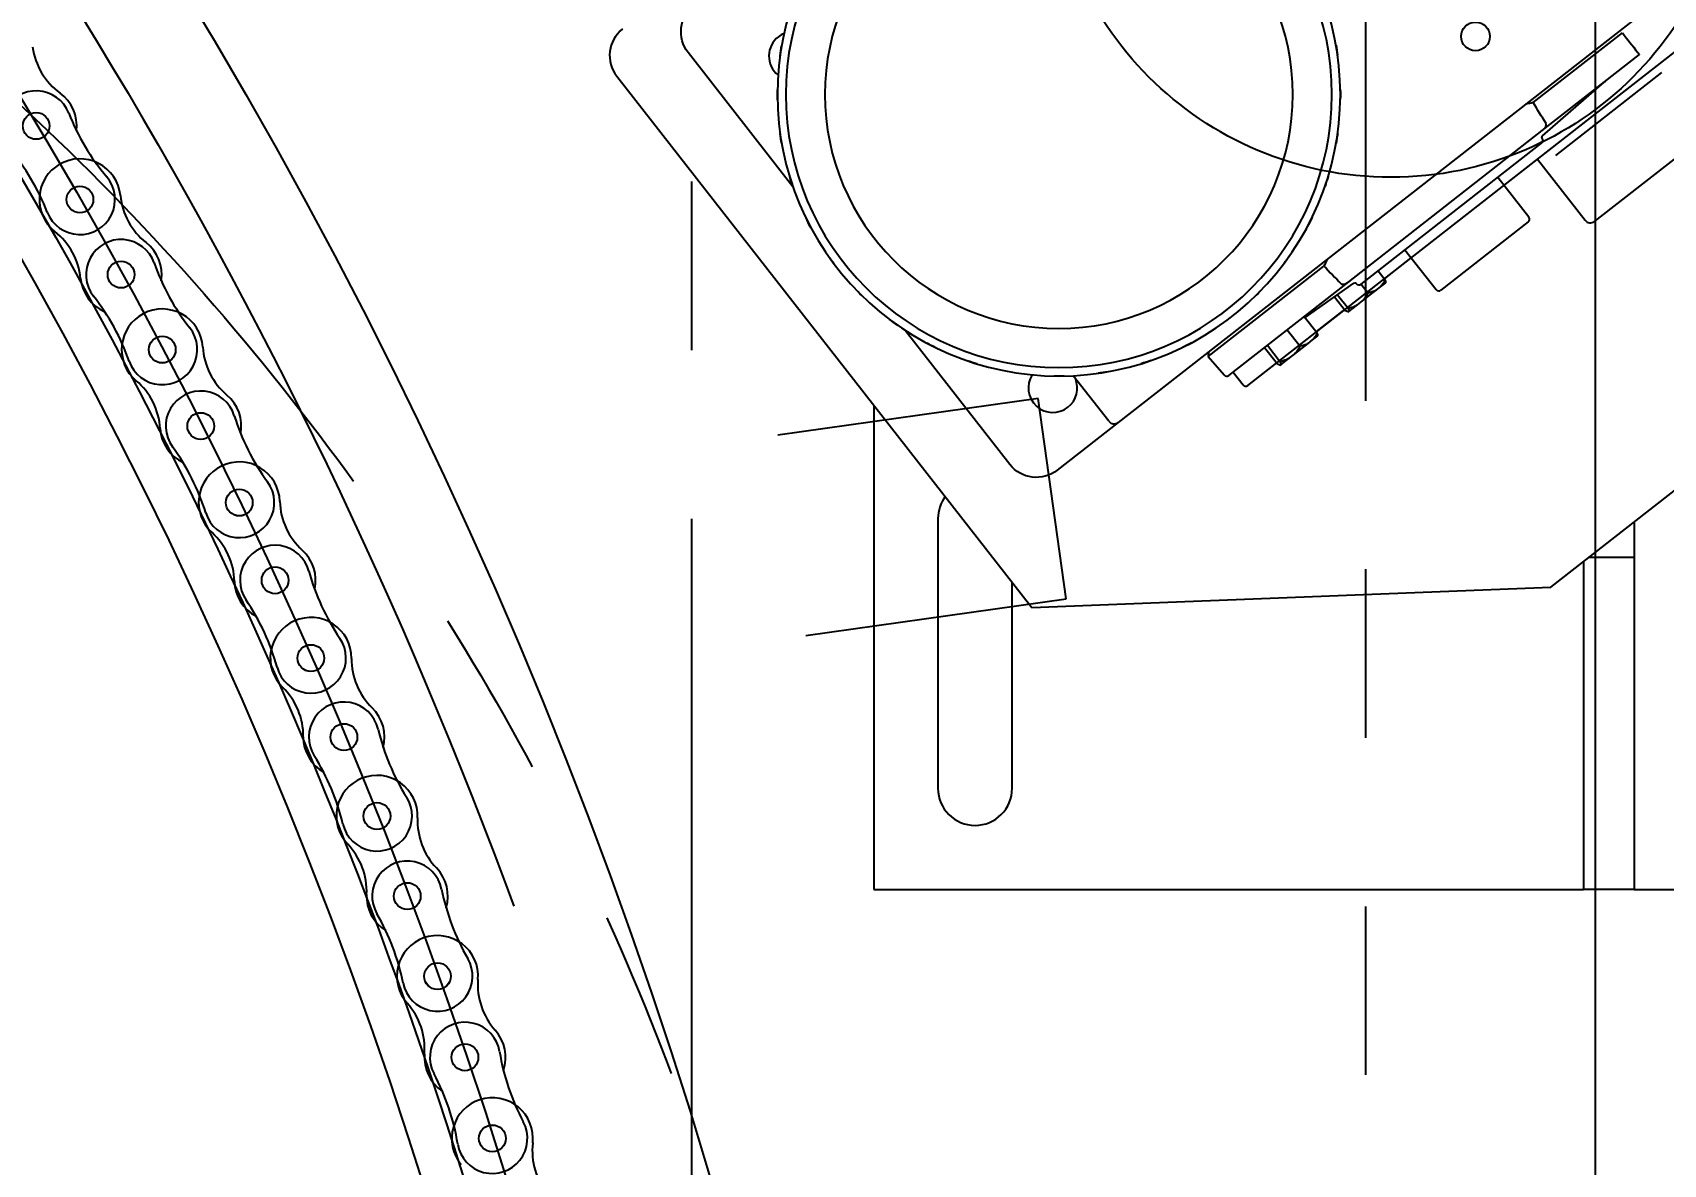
# Model space of a CAD drawing. Header units: millimetres. Extents: x 10462777 to 22643323, y 453826 to 1389191.
# Drawn here: x 11307208.2 to 11307691.9, y 595340.2 to 595675.9 of the extents above; entities that cross this region are included whole.
import ezdxf

# ---------------------------------------------------------------- set-up
doc = ezdxf.new("R2010")
doc.units = ezdxf.units.MM
doc.header["$LTSCALE"] = 200
doc.header["$MEASUREMENT"] = 0
doc.header["$PDMODE"] = 35
doc.header["$PDSIZE"] = -5
doc.linetypes.add('HIDDEN', pattern=[3.75, 2.5, -1.25])
doc.linetypes.add('PHANTOM', pattern=[2.5, 1.25, -0.25, 0.25, -0.25, 0.25, -0.25])
doc.layers.get('0').update_dxf_attribs({"linetype": 'CONTINUOUS'})
doc.layers.get('DEFPOINTS').update_dxf_attribs({"linetype": 'CONTINUOUS'})
doc.layers.add('203', color=7, linetype='CONTINUOUS', true_color=0xffffff)
doc.layers.add('TOP$23', color=7, linetype='CONTINUOUS', true_color=0xffffff)
for name, color, linetype in [('7', 7, 'CONTINUOUS'), ('CENTER', 1, 'CONTINUOUS'), ('HIDDEN', 7, 'HIDDEN')]:
    doc.layers.add(name, color=color, linetype=linetype)
doc.layers.add('LAYOUT', color=8, linetype='CONTINUOUS', lineweight=25)
doc.styles.get("Standard").update_dxf_attribs({"font": 'SYMBOL'})
doc.dimstyles.new('ROMANS', dxfattribs={"dimtxt": 2.5, "dimasz": 2.5, "dimexe": 1.25, "dimexo": 0.625, "dimtad": 1, "dimdec": 4, "dimdsep": 46, "dimlunit": 6, "dimtxsty": 'Standard', "dimcen": 2.5, "dimadec": 0, "dimazin": 0, "dimtfac": 1, "dimtdec": 4, "dimtmove": 0, "dimatfit": 3, "dimfxl": 1, "dimtolj": 1, "dimtzin": 0, "dimarcsym": 0})

# ---------------------------------------------------------------- blocks, each defined once
blk = doc.blocks.new('r710ic')
at = {"layer": 'LAYOUT', "color": 3}
blk.add_circle((272041.37, 104232.63), 2050.12, dxfattribs=at)
blk = doc.blocks.new('*D360')
at = {"layer": '7', "color": 1, "lineweight": -2, "transparency": 16777216}
for p, q in [((11304453.19, 596019.11), (11304722.57, 595821.31)), ((11307178.99, 594017.65), (11304752.79, 595799.12)), ((11307209.22, 593995.45), (11307239.45, 593973.26))]:
    blk.add_line(p, q, dxfattribs=at)
at = {"layer": '7', "color": 1, "transparency": 16777216}
for points in [[(11304726.27, 595826.35), (11304718.87, 595816.28), (11304752.79, 595799.12)], [(11307212.92, 594000.49), (11307205.52, 593990.41), (11307178.99, 594017.65)]]:
    blk.add_solid(points, dxfattribs=at)
at = {"layer": 'DEFPOINTS', "color": 0, "transparency": 16777216}
for p in [(11304752.79, 595799.12), (11307178.99, 594017.65)]:
    blk.add_point(p, dxfattribs=at)
at = {"layer": '7', "color": 4, "transparency": 16777216, "insert": (11304555.12, 595990.02), "char_height": 37.5, "attachment_point": 5, "rotation": 323.7114}
blk.add_mtext('\\A1;∅3,010', dxfattribs=at)
blk = doc.blocks.new('A$C08586AF6')
at = {"layer": '7', "color": 71, "linetype": 'PHANTOM'}
blk.add_circle((751, 751), 751, dxfattribs=at)
blk = doc.blocks.new('*D362')
at = {"layer": '7', "color": 1, "lineweight": -2, "transparency": 16777216}
blk.add_line((11306398.77, 595379.02), (11306172.38, 595590.14), dxfattribs=at)
at = {"layer": '7', "color": 1, "transparency": 16777216}
blk.add_solid([(11306176.64, 595594.71), (11306168.12, 595585.56), (11306144.95, 595615.71)], dxfattribs=at)
at = {"layer": 'DEFPOINTS', "color": 0, "transparency": 16777216}
for p in [(11306144.95, 595615.71), (11307243.45, 594591.35)]:
    blk.add_point(p, dxfattribs=at)
at = {"layer": '7', "color": 4, "transparency": 16777216, "insert": (11306348.95, 595475.9), "char_height": 37.5, "attachment_point": 5, "rotation": 317.0003}
blk.add_mtext('\\A1;∅1,502', dxfattribs=at)

msp = doc.modelspace()

# ---------------------------------------------------------------- linework, layer by layer
at = {"linetype": 'HIDDEN'}
msp.add_circle((11307611.13364, 595734.49862, 0), 101.50652, dxfattribs=at)
at = {"color": 31}
for centre in [(11307209.25035, 595648.23028, 0), (11307222.23441, 595626.41, 0), (11307222.23892, 595626.40239, 0), (11307234.44893, 595604.13972, 0), (11307246.65922, 595581.87721, 0), (11307246.66346, 595581.86945, 0), (11307258.08467, 595559.19199, 0), (11307269.50614, 595536.51469, 0), (11307269.51011, 595536.50677, 0), (11307280.12842, 595513.44247, 0), (11307290.74702, 595490.3783, 0), (11307290.7507, 595490.37025, 0), (11307300.55305, 595466.94751, 0), (11307310.35568, 595443.5249, 0), (11307310.35908, 595443.51673, 0), (11307319.33339, 595419.76441, 0), (11307328.30798, 595396.01221, 0), (11307328.31109, 595396.00392, 0), (11307336.44629, 595371.95129, 0), (11307344.58178, 595347.89876, 0), (11307344.5846, 595347.89037, 0)]:
    msp.add_circle(centre, 3.97, dxfattribs=at)
for centre, radius, start, end in [((11307228.29411, 595674.3405, 0), 20.26731, 187.6145791, 233.8944701), ((11307209.25035, 595648.23028, 0), 10.4, 21.3019101, 220.2071291), ((11307209.25035, 595648.23028, 0), 12.05, 353.3018202, 53.8944602), ((11307281.29687, 595676.32282, 0), 66.92976, 201.3019162, 220.2071291), ((11307150.1924, 595598.30985, 0), 66.92976, 21.3019101, 40.2071201), ((11307222.23441, 595626.41, 0), 12.05, 5.6033969, 119.9868601), ((11307222.23441, 595626.41, 0), 12.05, 119.9868601, 231.883297), ((11307222.23892, 595626.40239, 0), 10.4, 201.3019162, 40.2071201), ((11307254.39729, 595629.56553, 0), 20.26731, 185.603406, 231.883297), ((11307202.28605, 595600.9842, 0), 20.26731, 5.6033969, 51.8832869), ((11307234.44893, 595604.13972, 0), 10.4, 19.290737, 218.1959559), ((11307234.44893, 595604.13972, 0), 12.05, 351.290647, 51.8832869), ((11307307.43697, 595629.68653, 0), 66.92976, 199.2907429, 218.1959559), ((11307234.44893, 595604.13972, 0), 12.05, 185.603406, 246.196047), ((11307173.67543, 595556.32264, 0), 66.92976, 19.290737, 38.1959468), ((11307246.65922, 595581.87721, 0), 12.05, 3.5922238, 117.9756869), ((11307246.65922, 595581.87721, 0), 12.05, 117.9756869, 229.8721237), ((11307246.66346, 595581.86945, 0), 10.4, 199.2907429, 38.1959468), ((11307278.91303, 595583.90206, 0), 20.26731, 183.5922328, 229.8721237), ((11307225.83086, 595557.16715, 0), 20.26731, 3.5922238, 49.8721138), ((11307258.08467, 595559.19199, 0), 10.4, 17.2795637, 216.1847828), ((11307258.08467, 595559.19199, 0), 12.05, 349.2794737, 49.8721138), ((11307331.92429, 595582.16159, 0), 66.92976, 197.2795698, 216.1847828), ((11307258.08467, 595559.19199, 0), 12.05, 183.5922328, 244.1848737), ((11307195.67049, 595513.53718, 0), 66.92976, 17.2795637, 36.1847737), ((11307269.50614, 595536.51469, 0), 12.05, 115.9645137, 227.8609506), ((11307269.50614, 595536.51469, 0), 12.05, 1.5810506, 115.9645137), ((11307269.51011, 595536.50677, 0), 10.4, 197.2795698, 36.1847737), ((11307301.81115, 595537.40636, 0), 20.26731, 181.5810597, 227.8609506), ((11307247.82342, 595512.5508, 0), 20.26731, 1.5810506, 47.8609406), ((11307280.12842, 595513.44247, 0), 10.4, 15.2683907, 214.1736096), ((11307280.12842, 595513.44247, 0), 12.05, 347.2683006, 47.8609406), ((11307280.12842, 595513.44247, 0), 12.05, 181.5810597, 242.1737006), ((11307354.72866, 595533.80656, 0), 66.92976, 195.2683964, 214.1736096), ((11307216.15047, 595470.00617, 0), 66.92976, 15.2683907, 34.1736005), ((11307290.74702, 595490.3783, 0), 12.05, 359.5698774, 113.9533405), ((11307290.74702, 595490.3783, 0), 12.05, 113.9533405, 225.8497774), ((11307290.7507, 595490.37025, 0), 10.4, 195.2683964, 34.1736005), ((11307323.06342, 595490.1357, 0), 20.26731, 179.5698864, 225.8497774), ((11307268.23666, 595467.19012, 0), 20.26731, 359.5698774, 45.8497674), ((11307300.55305, 595466.94751, 0), 10.4, 13.2572175, 212.1624364), ((11307300.55305, 595466.94751, 0), 12.05, 345.2571275, 45.8497674), ((11307375.822, 595484.68101, 0), 66.92976, 193.2572232, 212.1624364), ((11307300.55305, 595466.94751, 0), 12.05, 179.5698864, 240.1625274), ((11307235.09014, 595425.78323, 0), 66.92976, 13.2572175, 32.1624274), ((11307310.35568, 595443.5249, 0), 12.05, 111.9421674, 223.8386042), ((11307310.35568, 595443.5249, 0), 12.05, 357.5587043, 111.9421674), ((11307310.35908, 595443.51673, 0), 10.4, 193.2572232, 32.1624274), ((11307342.64366, 595442.14832, 0), 20.26731, 177.5587132, 223.8386042), ((11307287.04541, 595421.14099, 0), 20.26731, 357.5587043, 43.8385942), ((11307319.33339, 595419.76441, 0), 10.4, 11.2460442, 210.1512631), ((11307319.33339, 595419.76441, 0), 12.05, 343.2459541, 43.8385942), ((11307319.33339, 595419.76441, 0), 12.05, 177.5587132, 238.1513541), ((11307395.17832, 595434.84547, 0), 66.92976, 191.2460503, 210.1512631), ((11307252.46616, 595380.92287, 0), 66.92976, 11.2460442, 30.1512543), ((11307328.30798, 595396.01221, 0), 12.05, 109.9309942, 221.8274309), ((11307328.30798, 595396.01221, 0), 12.05, 355.547531, 109.9309942), ((11307328.31109, 595396.00392, 0), 10.4, 191.2460503, 30.1512543), ((11307360.52776, 595393.50335, 0), 20.26731, 175.54754, 221.8274309), ((11307304.22652, 595374.46014, 0), 20.26731, 355.547531, 41.8274211), ((11307336.44629, 595371.95129, 0), 10.4, 9.234871, 208.14009), ((11307336.44629, 595371.95129, 0), 12.05, 341.234781, 41.8274211), ((11307336.44629, 595371.95129, 0), 12.05, 175.54754, 236.1401811), ((11307412.77376, 595384.36133, 0), 66.92976, 189.2348771, 208.14009), ((11307268.25713, 595335.48034, 0), 66.92976, 9.234871, 28.140081), ((11307344.58178, 595347.89876, 0), 12.05, 107.919821, 219.8162578), ((11307344.58178, 595347.89876, 0), 12.05, 353.5363579, 107.919821), ((11307344.5846, 595347.89037, 0), 10.4, 189.2348771, 28.140081), ((11307376.69367, 595344.26072, 0), 20.26731, 173.5363668, 219.8162578)]:
    msp.add_arc(centre, radius, start, end, dxfattribs=at)
at = {"layer": '203', "color": 252, "linetype": 'Continuous'}
for p, q in [((11307568.66567, 595571.24279, 0), (11307779.80416, 595736.20225, 0)), ((11307644.63277, 595630.5948, 0), (11307779.80416, 595736.20225, 0)), ((11307724.88953, 595712.33379, 0), (11307530.24811, 595560.26324, 0)), ((11307653.31109, 595655.14329, 0), (11307679.79908, 595675.83797, 0)), ((11307433.72437, 595630.20634, 0), (11307402.65779, 595669.96975, 0)), ((11307655.99632, 595646.84632, 0), (11307684.84214, 595669.38315, 0)), ((11307381.49181, 595662.95084, 0), (11307504.62585, 595505.34645, 0)), ((11307656.06206, 595645.26651, 0), (11307674.40023, 595661.20764, 0)), ((11307671.54157, 595619.89234, 0), (11307707.71177, 595648.1516, 0)), ((11307671.54157, 595619.89234, 0), (11307707.71177, 595648.1516, 0)), ((11307598.63676, 595602.03212, 0), (11307655.99632, 595646.84632, 0)), ((11307602.25395, 595601.29194, 0), (11307655.83944, 595643.15751, 0)), ((11307602.25395, 595601.29194, 0), (11307655.83944, 595643.15751, 0)), ((11307656.01179, 595644.56121, 0), (11307655.99608, 595644.58131, 0)), ((11307654.57328, 595638.36218, 0), (11307668.73418, 595620.23705, 0)), ((11307652.03273, 595621.14784, 0), (11307642.7977, 595632.96814, 0)), ((11307658.53891, 595511.38325, 0), (11307816.1433, 595634.51729, 0)), ((11307651.86038, 595619.74415, 0), (11307625.93446, 595599.4886, 0)), ((11307609.18738, 595602.90182, 0), (11307617.12658, 595609.10461, 0)), ((11307615.29573, 595611.48125, 0), (11307624.53076, 595599.66095, 0)), ((11307556.9089, 595579.82564, 0), (11307591.23587, 595606.64481, 0)), ((11307607.34967, 595605.27304, 0), (11307609.43234, 595602.60735, 0)), ((11307563.03805, 595574.21936, 0), (11307598.63676, 595602.03212, 0)), ((11307585.64994, 595591.43047, 0), (11307600.15374, 595601.58615, 0)), ((11307600.83455, 595601.4844, 0), (11307600.85026, 595601.46429, 0)), ((11307602.29487, 595601.32379, 0), (11307604.37754, 595598.6581, 0)), ((11307602.69076, 595596.3162, 0), (11307606.75032, 595599.48788, 0)), ((11307606.75032, 595599.48788, 0), (11307608.05318, 595600.50578, 0)), ((11307608.05318, 595600.50578, 0), (11307609.62153, 595601.73111, 0)), ((11307594.41788, 595597.56974, 0), (11307597.66496, 595593.41366, 0)), ((11307595.28066, 595598.17395, 0), (11307598.49385, 595594.06126, 0)), ((11307598.68304, 595593.18502, 0), (11307601.17426, 595595.13137, 0)), ((11307601.17426, 595595.13137, 0), (11307602.69076, 595596.3162, 0)), ((11307585.42894, 595591.71304, 0), (11307589.24182, 595586.83278, 0)), ((11307588.9985, 595587.12854, 0), (11307597.10111, 595593.45899, 0)), ((11307598.4694, 595593.01811, 0), (11307598.68304, 595593.18502, 0)), ((11307498.08668, 595547.82635, 0), (11307467.0201, 595587.58975, 0)), ((11307580.37414, 595587.7638, 0), (11307584.18701, 595582.88354, 0)), ((11307586.5598, 595583.71331, 0), (11307587.86266, 595584.73122, 0)), ((11307587.86266, 595584.73122, 0), (11307589.43101, 595585.95655, 0)), ((11307557.04085, 595581.19603, 0), (11307556.9089, 595579.82564, 0)), ((11307556.9089, 595579.82564, 0), (11307561.66766, 595574.35131, 0)), ((11307573.66156, 595582.51935, 0), (11307577.47443, 595577.6391, 0)), ((11307574.49045, 595583.16695, 0), (11307578.30332, 595578.28669, 0)), ((11307578.49252, 595577.41046, 0), (11307580.98373, 595579.35681, 0)), ((11307580.98373, 595579.35681, 0), (11307582.50024, 595580.54163, 0)), ((11307582.50024, 595580.54163, 0), (11307586.5598, 595583.71331, 0)), ((11307564.30046, 595575.2057, 0), (11307567.26198, 595571.41514, 0)), ((11307568.66567, 595571.24279, 0), (11307576.8891, 595577.66764, 0)), ((11307578.27887, 595577.24354, 0), (11307578.49252, 595577.41046, 0)), ((11307527.44072, 595560.60795, 0), (11307516.86555, 595574.14355, 0)), ((11307530.24811, 595560.26324, 0), (11307512.1236, 595546.10283, 0)), ((11307476.77126, 595531.75076, 0), (11307476.77126, 595451.74963, 0)), ((11307683.27419, 595530.70878, 0), (11307683.27419, 595520.2506, 0)), ((11307668.27398, 595518.98855, 0), (11307668.27398, 595421.7492, 0)), ((11307683.27419, 595520.2506, 0), (11307669.88861, 595520.2506, 0)), ((11307683.27419, 595520.2506, 0), (11307683.27419, 595421.7492, 0)), ((11307498.77157, 595451.74963, 0), (11307498.77157, 595512.83924, 0)), ((11307504.62585, 595505.34645, 0), (11307658.53891, 595511.38325, 0)), ((11307683.27419, 595421.7492, 0), (11307668.27398, 595421.7492, 0))]:
    msp.add_line(p, q, dxfattribs=at)
at = {"layer": '203', "color": 172, "linetype": 'PHANTOM'}
msp.add_line((11307660.01365, 595639.43906, 0), (11307691.53452, 595664.06587, 0), dxfattribs=at)
msp.add_line((11307660.01365, 595639.43906, 0), (11307691.53452, 595664.06587, 0), dxfattribs=at)
at = {"layer": '203', "color": 251, "linetype": 'Continuous'}
for p, q in [((11307506.4903, 595567.39073, 0), (11307429.24786, 595556.53501, 0)), ((11307514.84085, 595507.9735, 0), (11307506.4903, 595567.39073, 0)), ((11307437.59841, 595497.11779, 0), (11307514.84085, 595507.9735, 0))]:
    msp.add_line(p, q, dxfattribs=at)
at = {"layer": '203', "color": 155, "linetype": 'Continuous'}
for p, q in [((11307457.77099, 595565.32155, 0), (11307457.77099, 595421.7492, 0)), ((11307457.77099, 595421.7492, 0), (11307668.27398, 595421.7492, 0)), ((11307683.27419, 595421.7492, 0), (11307817.7761, 595421.7492, 0))]:
    msp.add_line(p, q, dxfattribs=at)
at = {"layer": '203', "color": 252, "linetype": 'Continuous', "extrusion": (0, 0, -1)}
for radius in [83.50119, 81.00115, 69.3868]:
    msp.add_circle((-11307512.62597, 595657.53599, 0), radius, dxfattribs=at)
at = {"layer": '203', "color": 252, "linetype": 'Continuous'}
msp.add_circle((11307636.21173, 595674.77701, 0), 4.25006, dxfattribs=at)
at = {"layer": '203', "color": 252, "linetype": 'Continuous', "extrusion": (0, 0, -1)}
for centre, radius, start, end in [((-11307410.53801, 595676.12645, 0), 10.00014, 322, 52), ((-11307680.96091, 595653.66043, 0), 10.00014, 49.0000001, 52), ((-11307656.39009, 595644.88915, 0), 0.50001, 322, 49.0000001), ((-11307600.44053, 595601.17656, 0), 0.50001, 55.0000001, 142), ((-11307505.9669, 595553.98305, 0), 10.00014, 232, 322)]:
    msp.add_arc(centre, radius, start, end, dxfattribs=at)
at = {"layer": '203', "color": 252, "linetype": 'Continuous'}
for centre, radius, start, end in [((11307389.37203, 595669.10754, 0), 10.00014, 128, 218), ((11307433.88373, 595668.98539, 0), 7.2501, 128, 231.0555873), ((11307433.88373, 595668.98539, 0), 7.2501, 112.3850429, 128), ((11307655.22377, 595643.94554, 0), 1.00001, 308, 38), ((11307651.24471, 595620.53217, 0), 1.00001, 308, 38), ((11307670.31023, 595621.46839, 0), 2.00003, 218, 308), ((11307601.63828, 595602.07996, 0), 1.00001, 218, 308), ((11307625.31879, 595600.27662, 0), 1.00001, 218, 308), ((11307510.8425, 595570.48265, 0), 7.2501, 147.2206139, 308), ((11307562.42238, 595575.00738, 0), 1.00001, 220.9999999, 308), ((11307510.8425, 595570.48265, 0), 7.2501, 308, 22.9081466), ((11307568.05, 595572.03081, 0), 1.00001, 218, 308), ((11307529.01676, 595561.83929, 0), 2.00003, 218, 308), ((11307487.77142, 595531.75076, 0), 11.00016, 143.6877841, 180), ((11307487.77142, 595451.74963, 0), 11.00016, 180, 0)]:
    msp.add_arc(centre, radius, start, end, dxfattribs=at)
for points in [[(11307429.92212, 595669.04778, 0), (11307430.05999, 595670.03831, 0), (11307430.21566, 595671.02634, 0), (11307430.38903, 595672.01127, 0)], [(11307594.83934, 595672.14453, 0), (11307595.01431, 595671.15988, 0), (11307595.17158, 595670.1721, 0), (11307595.31106, 595669.1818, 0)], [(11307679.79908, 595675.83797, 0), (11307681.28577, 595673.93509, 0), (11307682.77235, 595672.03237, 0), (11307684.25869, 595670.12993, 0)], [(11307429.1395, 595655.96832, 0), (11307429.12073, 595656.96822, 0), (11307429.11992, 595657.96844, 0), (11307429.13707, 595658.96836, 0)], [(11307596.11244, 595659.10367, 0), (11307596.13122, 595658.10377, 0), (11307596.13203, 595657.10355, 0), (11307596.11487, 595656.10363, 0)], [(11307653.31109, 595655.14329, 0), (11307652.5694, 595654.9935, 0), (11307651.82935, 595654.83787, 0), (11307651.09103, 595654.67609, 0)], [(11307657.13565, 595648.93909, 0), (11307655.86268, 595651.00823, 0), (11307654.58777, 595653.07631, 0), (11307653.31109, 595655.14329, 0)], [(11307430.4126, 595642.92746, 0), (11307430.23763, 595643.91211, 0), (11307430.08037, 595644.89989, 0), (11307429.94089, 595645.89019, 0)], [(11307595.32982, 595646.02421, 0), (11307595.19195, 595645.03368, 0), (11307595.03628, 595644.04565, 0), (11307594.86291, 595643.06072, 0)], [(11307433.71006, 595630.24631, 0), (11307433.38322, 595631.19147, 0), (11307433.07336, 595632.14248, 0), (11307432.78068, 595633.09877, 0)], [(11307592.51076, 595633.2282, 0), (11307592.21963, 595632.27144, 0), (11307591.91132, 595631.31993, 0), (11307591.58601, 595630.37424, 0)], [(11307438.95069, 595618.23712, 0), (11307438.48002, 595619.11951, 0), (11307438.02521, 595620.01035, 0), (11307437.58653, 595620.90908, 0)], [(11307587.72467, 595621.03074, 0), (11307587.28745, 595620.1313, 0), (11307586.83409, 595619.23973, 0), (11307586.36484, 595618.35658, 0)], [(11307446.00545, 595607.1956, 0), (11307445.40254, 595607.9935, 0), (11307444.81397, 595608.80222, 0), (11307444.24011, 595609.62126, 0)], [(11307581.0894, 595609.73215, 0), (11307580.51686, 595608.91218, 0), (11307579.92961, 595608.10251, 0), (11307579.32798, 595607.30364, 0)], [(11307592.22627, 595608.68589, 0), (11307591.89017, 595608.00763, 0), (11307591.56016, 595607.32723, 0), (11307591.23587, 595606.64481, 0)], [(11307591.23587, 595606.64481, 0), (11307592.93258, 595604.90601, 0), (11307594.6308, 595603.16865, 0), (11307596.33053, 595601.43292, 0)], [(11307454.70064, 595597.39363, 0), (11307453.98032, 595598.08739, 0), (11307453.27249, 595598.79408, 0), (11307452.57757, 595599.51326, 0)], [(11307572.76833, 595599.61066, 0), (11307572.07457, 595598.89035, 0), (11307571.36789, 595598.18251, 0), (11307570.6487, 595597.48759, 0)], [(11307609.43234, 595602.60735, 0), (11307609.06634, 595601.82901, 0), (11307608.628, 595601.11074, 0), (11307608.05318, 595600.50578, 0)], [(11307598.49385, 595594.06126, 0), (11307598.63354, 595593.67801, 0), (11307598.71408, 595593.36514, 0), (11307598.68304, 595593.18502, 0)], [(11307464.82213, 595589.07257, 0), (11307464.00216, 595589.6451, 0), (11307463.19249, 595590.23236, 0), (11307462.39362, 595590.83398, 0)], [(11307589.24182, 595586.83278, 0), (11307588.87581, 595586.05444, 0), (11307588.43747, 595585.33617, 0), (11307587.86266, 595584.73122, 0)], [(11307476.12071, 595582.4373, 0), (11307475.22128, 595582.87451, 0), (11307474.32971, 595583.32788, 0), (11307473.44655, 595583.79712, 0)], [(11307551.92484, 595583.86071, 0), (11307551.04245, 595583.39004, 0), (11307550.15162, 595582.93523, 0), (11307549.25289, 595582.49656, 0)], [(11307488.31818, 595577.65121, 0), (11307487.36142, 595577.94233, 0), (11307486.4099, 595578.25065, 0), (11307485.46422, 595578.57596, 0)], [(11307527.2345, 595575.32262, 0), (11307526.24985, 595575.14766, 0), (11307525.26208, 595574.99039, 0), (11307524.27178, 595574.85091, 0)], [(11307539.91565, 595578.62008, 0), (11307538.9705, 595578.29324, 0), (11307538.01948, 595577.98338, 0), (11307537.0632, 595577.69071, 0)], [(11307578.30332, 595578.28669, 0), (11307578.44301, 595577.90345, 0), (11307578.52356, 595577.59057, 0), (11307578.49252, 595577.41046, 0)], [(11307514.19364, 595574.04953, 0), (11307513.19375, 595574.03075, 0), (11307512.19353, 595574.02994, 0), (11307511.1936, 595574.04709, 0)]]:
    msp.add_open_spline(points, degree=3, dxfattribs=at)
for points, knots in [([(11307684.25869, 595670.12993, 0), (11307684.32446, 595670.04575, 0), (11307684.38551, 595669.96762, 0), (11307684.48929, 595669.83478, 0), (11307684.53243, 595669.77956, 0), (11307684.60699, 595669.68413, 0), (11307684.63837, 595669.64396, 0), (11307684.69219, 595669.57508, 0), (11307684.71488, 595669.54604, 0), (11307684.77357, 595669.47091, 0), (11307684.79988, 595669.43724, 0), (11307684.83412, 595669.39342, 0), (11307684.84224, 595669.38302, 0), (11307684.8421, 595669.3832, 0)], [0, 0, 0, 0, 0.125, 0.125, 0.25, 0.25, 0.375, 0.375, 0.5, 0.5, 0.75, 0.75, 1, 1, 1, 1]), ([(11307655.99632, 595646.84632, 0), (11307656.16317, 595646.97668, 0), (11307656.32053, 595647.11625, 0), (11307656.61404, 595647.41595, 0), (11307656.75048, 595647.5758, 0), (11307656.99219, 595647.92573, 0), (11307657.09645, 595648.11214, 0), (11307657.19229, 595648.41562, 0), (11307657.21416, 595648.52281, 0), (11307657.2148, 595648.73827, 0), (11307657.19212, 595648.8473, 0), (11307657.13565, 595648.93909, 0)], [0, 0, 0, 0, 0.25, 0.25, 0.5, 0.5, 0.75, 0.75, 0.875, 0.875, 1, 1, 1, 1]), ([(11307596.33053, 595601.43292, 0), (11307596.40534, 595601.35652, 0), (11307596.50474, 595601.30818, 0), (11307596.71329, 595601.25631, 0), (11307596.81979, 595601.25133, 0), (11307597.13999, 595601.27014, 0), (11307597.34507, 595601.32593, 0), (11307597.74382, 595601.47558, 0), (11307597.93304, 595601.5697, 0), (11307598.29582, 595601.78242, 0), (11307598.46966, 595601.90157, 0), (11307598.63676, 595602.03212, 0)], [0, 0, 0, 0, 0.125, 0.125, 0.25, 0.25, 0.5, 0.5, 0.75, 0.75, 1, 1, 1, 1]), ([(11307604.37754, 595598.6581, 0), (11307604.1453, 595598.23086, 0), (11307603.89071, 595597.81287, 0), (11307603.33254, 595597.02671, 0), (11307603.02792, 595596.65673, 0), (11307602.69076, 595596.3162, 0)], [0, 0, 0, 0, 0.5, 0.5, 1, 1, 1, 1]), ([(11307606.75032, 595599.48788, 0), (11307606.39281, 595599.2853, 0), (11307606.01118, 595599.11896, 0), (11307605.20851, 595598.84551, 0), (11307604.79562, 595598.74077, 0), (11307604.37754, 595598.6581, 0)], [0, 0, 0, 0, 0.5, 0.5, 1, 1, 1, 1]), ([(11307609.62153, 595601.73111, 0), (11307609.63682, 595601.8198, 0), (11307609.62496, 595601.94236, 0), (11307609.55687, 595602.24282, 0), (11307609.50156, 595602.41745, 0), (11307609.43234, 595602.60735, 0)], [0, 0, 0, 0, 0.5, 0.5, 1, 1, 1, 1]), ([(11307601.17426, 595595.13137, 0), (11307600.76269, 595594.88686, 0), (11307600.33009, 595594.68076, 0), (11307599.43171, 595594.32912, 0), (11307598.96426, 595594.18315, 0), (11307598.49385, 595594.06126, 0)], [0, 0, 0, 0, 0.5, 0.5, 1, 1, 1, 1]), ([(11307598.4694, 595593.01811, 0), (11307598.37964, 595593.02473, 0), (11307598.2636, 595593.06589, 0), (11307597.98853, 595593.20465, 0), (11307597.83247, 595593.30056, 0), (11307597.66496, 595593.41366, 0)], [0, 0, 0, 0, 0.5, 0.5, 1, 1, 1, 1]), ([(11307589.43101, 595585.95655, 0), (11307589.44629, 595586.04524, 0), (11307589.43444, 595586.16779, 0), (11307589.36634, 595586.46826, 0), (11307589.31103, 595586.64288, 0), (11307589.24182, 595586.83278, 0)], [0, 0, 0, 0, 0.5, 0.5, 1, 1, 1, 1]), ([(11307580.98373, 595579.35681, 0), (11307580.57216, 595579.11229, 0), (11307580.13956, 595578.90619, 0), (11307579.24119, 595578.55455, 0), (11307578.77374, 595578.40858, 0), (11307578.30332, 595578.28669, 0)], [0, 0, 0, 0, 0.5, 0.5, 1, 1, 1, 1]), ([(11307584.18701, 595582.88354, 0), (11307583.95478, 595582.45629, 0), (11307583.70019, 595582.03831, 0), (11307583.14201, 595581.25214, 0), (11307582.8374, 595580.88216, 0), (11307582.50024, 595580.54163, 0)], [0, 0, 0, 0, 0.5, 0.5, 1, 1, 1, 1]), ([(11307586.5598, 595583.71331, 0), (11307586.20228, 595583.51074, 0), (11307585.82066, 595583.3444, 0), (11307585.01798, 595583.07094, 0), (11307584.6051, 595582.9662, 0), (11307584.18701, 595582.88354, 0)], [0, 0, 0, 0, 0.5, 0.5, 1, 1, 1, 1]), ([(11307578.27887, 595577.24354, 0), (11307578.18912, 595577.25017, 0), (11307578.07307, 595577.29132, 0), (11307577.79801, 595577.43008, 0), (11307577.64195, 595577.52599, 0), (11307577.47443, 595577.6391, 0)], [0, 0, 0, 0, 0.5, 0.5, 1, 1, 1, 1])]:
    msp.add_open_spline(points, degree=3, knots=knots, dxfattribs=at)
at = {"layer": '7', "color": 4}
for radius in [1505, 1423]:
    msp.add_circle((11305965.89432, 594908.38292, 0), radius, dxfattribs=at)
at = {"layer": 'CENTER'}
msp.add_circle((11305965.89432, 594908.38292, 0), 1447.05, dxfattribs=at)
at = {"layer": 'HIDDEN'}
for radius in [1475, 1435]:
    msp.add_circle((11305965.89432, 594908.38292, 0), radius, dxfattribs=at)
at = {"layer": 'TOP$23', "color": 155, "linetype": 'PHANTOM'}
for p, q in [((11307403.66913, 601531.71124), (11307403.66913, 593866.71124)), ((11307603.66913, 594066.71124), (11307603.66913, 601331.71124))]:
    msp.add_line(p, q, dxfattribs=at)
at = {"layer": 'TOP$23', "linetype": 'Continuous'}
msp.add_line((11307671.66913, 596611.71124), (11307671.66913, 594581.71124), dxfattribs=at)

# ---------------------------------------------------------------- block references
at = {"layer": '7', "rotation": 105}
msp.add_blockref('A$C08586AF6', (11307613.98578, 594572.49529, 0), dxfattribs=at)
at = {"layer": 'LAYOUT', "color": 2, "rotation": 89.99999999999999}
msp.add_blockref('r710ic', (11412573.40786, 324839.74027, 0), dxfattribs=at)

# ---------------------------------------------------------------- dimensions: what is measured, and where the dimension line sits
at = {"layer": '7'}
for p1, p2, picture, middle in [((11307178.99439, 594017.64546, 0), (11304752.79425, 595799.12038, 0), '*D360', (11304533.29179, 595960.29344, 0)), ((11307243.45158, 594591.35446, 0), (11306144.9532, 595615.7105, 0), '*D362', (11306323.80591, 595448.92933, 0))]:
    dim = msp.add_diameter_dim_2p(p1=p1, p2=p2, dimstyle='ROMANS', override={"dimscale": 15, "dimexo": 1, "dimgap": 1, "dimclrd": 1, "dimclre": 1, "dimclrt": 4, "dimadec": 4, "dimazin": 2}, dxfattribs=at)
    dim.commit()
    dim.dimension.update_dxf_attribs({"geometry": picture, "text_midpoint": middle, "dimtype": 163})

doc.saveas('drawing.dxf')
